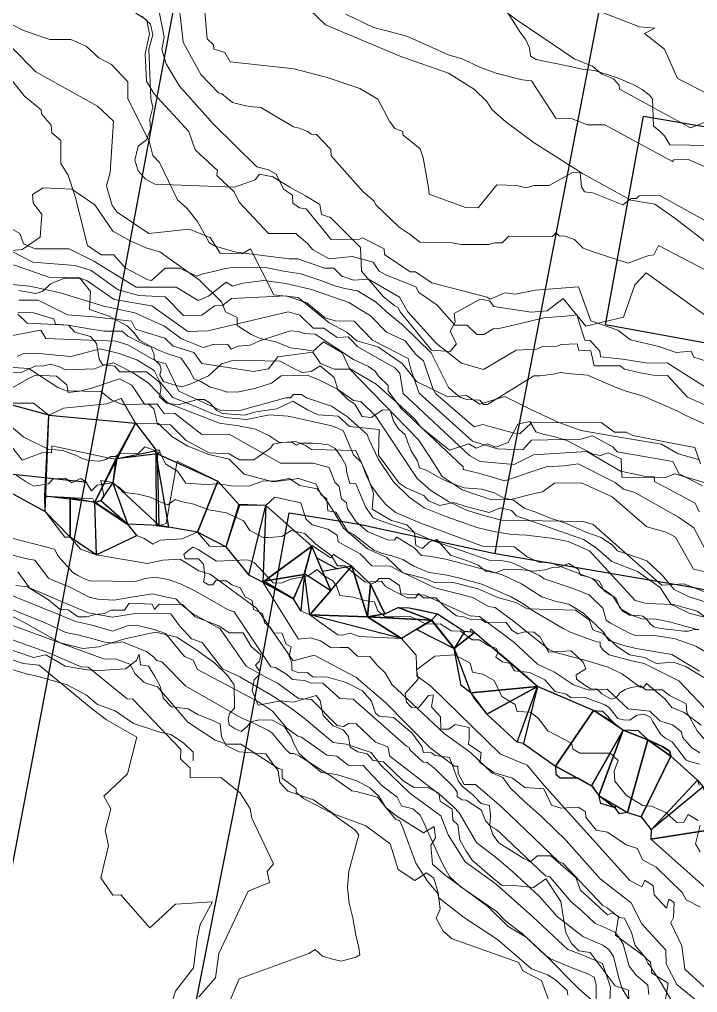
# Model space of a CAD drawing. Header units: metres. Extents: x 683 to 917, y -108 to 80.
# Drawn here: x 797.97 to 830.56, y -69.9 to -23.13 of the extents above; entities that cross this region are included whole.
import ezdxf

# ---------------------------------------------------------------- set-up
doc = ezdxf.new("R2010")
doc.units = ezdxf.units.M
for name, color, linetype in [('Cadastre with houses', 6, 'Continuous'), ('Landslide2025', 21, 'Continuous'), ('The Creek', 140, 'Continuous')]:
    doc.layers.add(name, color=color, linetype=linetype)

msp = doc.modelspace()

# ---------------------------------------------------------------- linework, layer by layer
at = {"lineweight": 0}
for points, elevation in [([(806.646, -20.147), (806.996, -24.056), (807.286, -24.354), (807.303, -24.556), (807.838, -24.722), (808.092, -25.16), (811.177, -25.502), (812.755, -25.923), (814.332, -26.449), (815.191, -26.957), (815.752, -28.026), (816.015, -28.377), (816.4, -28.517), (816.4, -28.675), (817.224, -29.341), (817.365, -29.779), (817.627, -31.199), (817.658, -31.532), (819.407, -32.176), (820.011, -32.185), (820.914, -31.081), (821.861, -31.116), (822.299, -31.221), (822.711, -31.116), (823.429, -31.116), (824.586, -30.467), (824.911, -30.493), (824.981, -31.177), (825.13, -31.414), (825.524, -31.466), (826.97, -32.036), (827.362, -31.729), (827.623, -31.729), (827.755, -31.611), (828.71, -31.576), (831.444, -33.083)], 37.5), ([(804.506, -21.829), (804.925, -23.983), (804.809, -24.576), (805.012, -25.27), (805.662, -26.34), (807.296, -28.162), (809.379, -30.215), (809.943, -30.36), (810.304, -30.562), (810.651, -31.285), (811.085, -31.574), (811.099, -31.965), (811.432, -32.182), (811.75, -32.24), (812.95, -33.714), (814.309, -33.685), (814.454, -33.628), (815.495, -34.148), (815.509, -34.423), (816.739, -35.262), (816.999, -35.262), (817.794, -35.782), (820.455, -36.476), (820.599, -36.577), (821.293, -36.274), (821.799, -36.332), (822.768, -36.144), (824.836, -35.985), (825.429, -37.618), (826.73, -38.067), (827.337, -38.529), (828.697, -38.848), (829.535, -39.137), (830.258, -39.079), (830.374, -39.368), (831.299, -39.657)], 36.5), ([(805.579, -21.921), (805.828, -24.228), (806.679, -25.771), (807.531, -26.658), (807.691, -26.712), (808.205, -27.12), (808.844, -27.279), (809.199, -27.333), (809.562, -27.359), (811.141, -28.291), (811.408, -28.353), (811.816, -28.521), (811.993, -28.645), (812.241, -28.654), (812.933, -29.373), (812.951, -29.683), (814.495, -31.413), (815.009, -31.857), (815.089, -32.034), (816.215, -33.107), (816.748, -33.471), (817.209, -33.835), (818.761, -33.87), (819.205, -33.941), (820.527, -33.941), (820.819, -33.87), (821.174, -33.87), (821.485, -33.542), (823.587, -33.56), (823.747, -33.382), (823.915, -33.533), (824.19, -33.542), (824.643, -33.711), (825.068, -34.119), (825.539, -34.305), (827.233, -34.846), (827.774, -34.633), (828.218, -34.474), (828.466, -34.438), (828.679, -33.995), (836.325, -37.977)], 37), ([(802.502, -22.127), (804.087, -23.169), (804.215, -23.84), (804.002, -24.776), (804.066, -26.096), (804.428, -26.692), (806.109, -28.522), (806.407, -29.395), (807.492, -30.395), (807.45, -30.629), (808.28, -31.416), (808.535, -31.906), (809.94, -33.417), (811.259, -33.417), (811.834, -33.907), (812.047, -34.183), (812.856, -34.63), (813.962, -34.524), (814.963, -34.8), (815.26, -35.226), (815.612, -35.418), (817.016, -35.982), (817.165, -36.248), (818.027, -36.844), (818.9, -37.823), (819.485, -37.823), (819.953, -38.28), (820.294, -38.269), (820.73, -38.003), (821.081, -37.961), (822.326, -37.684), (823.167, -37.471), (824.21, -37.397), (824.753, -37.333), (825.146, -38.546), (825.402, -38.557), (825.87, -39.068), (825.902, -39.344), (826.977, -39.451), (828.168, -39.653), (829.105, -39.642), (831.478, -41.143)], 36), ([(831.091, -41.741), (830.085, -41.281), (829.113, -40.251), (828.421, -40.228), (827.74, -40.1), (827.054, -39.937), (826.844, -39.774), (825.599, -39.774), (825.425, -39.064), (824.855, -39.018), (824.773, -38.715), (823.982, -38.75), (823.808, -38.832), (823.109, -38.843), (822.842, -38.983), (821.841, -39.018), (820.27, -39.96), (819.212, -39.658), (818.013, -38.704), (816.629, -37.191), (816.233, -36.481), (814.744, -35.62), (814.022, -35.655), (813.464, -35.469), (813.08, -35.085), (812.626, -35.085), (811.346, -34.643), (810.927, -34.631), (808.391, -34.317), (807.762, -34.143), (807.332, -34.003), (807.088, -33.852), (806.518, -32.84), (806.029, -32.211), (805.563, -31.792), (804.697, -30.012), (804.38, -29.663), (804.222, -29.02), (803.175, -26.926), (803.175, -26.135), (802.384, -25.297), (801.779, -24.971), (801.174, -24.413), (800.429, -24.087), (799.429, -24.087), (798.893, -23.924), (798.126, -23.645), (796.287, -22.691)], 35.5), ([(837.334, -33.096), (830.13, -29.862), (829.42, -29.88), (829.35, -29.95), (826.098, -28.188), (825.257, -28.197), (824.494, -27.882), (823.741, -27.873), (822.584, -26.085), (822.137, -26.032), (820.927, -25.726), (820.13, -25.437), (819.244, -25.016), (818.622, -24.849), (816.58, -23.929), (815.493, -23.649), (814.985, -23.508), (813.653, -22.877)], 38), ([(821.104, -22.583), (821.893, -23.161), (824.663, -25.037), (825.504, -25.37), (825.96, -25.755), (826.521, -25.983), (826.792, -26.29), (826.801, -26.483), (830.219, -28.332), (830.885, -28.087)], 38.5), ([(831.117, -26.73), (829.602, -25.963), (828.972, -24.565), (828.008, -23.798), (828.5, -23.542), (827.772, -23.483), (825.41, -22.578)], 39), ([(831.134, -42.685), (829.965, -42.152), (829.573, -41.937), (827.954, -41.231), (827.137, -41.001), (826.652, -40.822), (825.273, -40.235), (824.507, -40.158), (823.97, -40.107), (823.97, -40.107), (823.613, -40.184), (822.974, -40.26), (822.694, -40.26), (820.472, -41.639), (820.268, -41.632), (820.102, -41.437), (819.478, -41.398), (819.137, -41.281), (818.592, -40.823), (817.762, -39.153), (816.434, -37.852), (815.593, -37.174), (815.105, -36.713), (814.21, -36.171), (814.21, -36.171), (813.613, -36.062), (813.18, -35.954), (812.447, -35.682), (811.498, -35.357), (810.658, -35.221), (809.79, -35.055), (808.301, -35.03), (807.864, -35.107), (807.415, -35.209), (806.799, -35.363), (806.49, -35.466), (805.656, -35.081), (804.975, -35.081), (804.308, -35.672), (804.141, -35.646), (803.357, -35.222), (803.049, -35.068), (802.51, -34.439), (801.893, -34.439), (801.893, -34.439), (801.239, -33.99), (800.644, -31.636), (800.302, -30.608), (799.959, -30.046), (799.959, -30.046), (799.959, -28.945), (799.519, -28.578), (799.495, -28.211), (799.03, -27.673), (799.005, -27.478), (798.198, -26.793), (797.562, -26.01)], 35), ([(830.71, -44.485), (830.438, -43.709), (829.996, -43.618), (827.451, -43.125), (827.123, -42.961), (826.562, -42.961), (825.932, -42.51), (822.58, -42.523), (822.011, -43.043), (821.695, -42.997), (820.684, -42.726), (820.239, -42.6), (819.825, -42.711), (817.986, -41.128), (817.835, -40.872), (817.383, -39.545), (817.021, -39.229), (816.509, -38.58), (815.604, -38.158), (814.84, -37.378), (813.795, -36.736), (812.01, -36.111), (810.778, -35.825), (809.716, -35.682), (808.701, -35.801), (808.209, -35.943), (807.897, -35.754), (807.055, -36.426), (806.563, -36.634), (805.494, -35.991), (803.583, -35.991), (801.549, -34.742), (800.352, -34.159), (798.719, -34.159), (798.719, -34.159), (798.157, -33.912), (797.992, -33.418), (797.224, -32.979)], 34.5), ([(797.58, -34.275), (798.607, -34.789), (800.645, -34.96), (801.416, -35.2), (802.717, -36.124), (803.711, -36.398), (804.978, -36.467), (805.851, -37.357), (806.726, -37.342), (807.336, -36.895), (807.726, -36.879), (808.164, -36.546), (810.78, -36.416), (811.78, -36.749), (812.665, -37.472), (813.137, -37.618), (814.055, -37.635), (814.938, -38.538), (816.65, -39.425), (816.79, -40.001), (817.179, -41.09), (819.746, -43.393), (820.945, -43.767), (822.158, -43.813), (822.578, -43.347), (824.928, -43.3), (825.519, -43.144), (826.485, -43.671), (826.689, -43.914), (829.38, -44.38), (829.672, -44.963), (830.799, -45.546)], 34), ([(797.674, -34.92), (799.471, -35.545), (800.762, -35.519), (801.228, -35.692), (802.519, -36.597), (804.322, -36.894), (806.063, -38.13), (807.017, -38.098), (810.884, -37.183), (811.437, -37.336), (812.087, -37.969), (812.601, -37.962), (813.232, -38.412), (813.768, -38.393), (814.237, -38.871), (816.007, -39.876), (816.246, -40.134), (816.409, -41.11), (819.6, -44.089), (820.104, -44.37), (821.74, -44.527), (822.682, -44.064), (825.244, -43.899), (826.85, -44.845), (828.072, -45.1), (828.476, -45.111), (828.486, -45.344), (830.442, -46.386), (830.633, -46.79)], 33.5), ([(797.231, -35.832), (798.467, -35.954), (799.929, -36.267), (802.021, -36.905), (803.519, -37.238), (804.944, -37.867), (805.758, -38.478), (806.794, -38.903), (807.33, -38.737), (807.977, -38.755), (808.144, -38.977), (808.477, -38.829), (809.05, -38.792), (809.476, -38.589), (810.974, -38.089), (811.381, -38.126), (811.667, -38.224), (812.188, -38.263), (814.016, -39.472), (814.743, -39.806), (815.068, -40.032), (815.225, -40.268), (815.687, -40.73), (815.687, -40.986), (816.299, -41.811), (819.299, -44.641), (819.299, -44.769), (820.091, -44.953), (821.28, -45.306), (823.289, -44.641), (824.152, -44.585), (824.817, -44.486), (826.599, -45.389), (826.996, -45.706), (827.552, -45.865), (829.638, -47.049), (830.382, -47.56), (830.955, -48.66)], 33), ([(831.953, -49.905), (830.359, -49.546), (829.503, -48.013), (829.045, -47.774), (828.129, -47.515), (826.449, -46.071), (824.989, -45.409), (823.68, -45.424), (823.108, -45.83), (822.717, -45.92), (821.588, -46.206), (820.655, -46.221), (819.24, -45.74), (818.292, -45.093), (817.735, -44.235), (817.145, -43.34), (813.853, -39.936), (813.089, -39.936), (812.437, -39.666), (812.072, -39.125), (810.386, -39.348), (809.94, -39.921), (809.209, -40.048), (806.728, -39.666), (806.346, -39.141), (805.36, -38.839), (804.947, -38.457), (803.551, -38.02), (803.359, -37.636), (801.552, -37.424), (800.283, -37.328), (798.861, -36.617), (797.938, -36.617)], 32.5), ([(797.889, -37.197), (798.657, -37.236), (799.099, -37.37), (799.618, -37.524), (799.695, -37.783), (800.29, -37.831), (801.232, -37.985), (802.029, -38.119), (802.903, -38.11), (803.171, -38.35), (803.74, -38.638), (804.088, -38.805), (804.407, -38.896), (804.657, -39.032), (805.043, -39.192), (805.498, -39.335), (805.733, -39.404), (806.172, -40.033), (806.354, -40.396), (806.718, -40.548), (807.127, -40.806), (807.513, -40.897), (807.953, -41.048), (808.506, -41.033), (809.273, -40.873), (810.086, -40.612), (810.55, -40.264), (811.797, -40.235), (812.319, -40.438), (813.248, -40.902), (814.017, -41.453), (814.379, -41.497), (815.075, -42.179), (817.089, -45.199), (817.736, -45.768), (818.586, -46.305), (819.461, -46.718), (820.336, -46.993), (821.135, -47.193), (825.072, -47.255), (825.547, -47.405), (828.846, -50.322), (829.894, -50.262), (831.234, -50.763)], 32), ([(797.022, -38.432), (798.993, -38.061), (799.234, -38.47), (802.599, -38.6), (803.175, -38.767), (804.532, -39.548), (804.997, -39.678), (805.629, -40.998), (807.654, -41.922), (807.966, -41.948), (808.562, -41.928), (810.77, -41.322), (810.995, -41.31), (811.138, -41.15), (811.522, -41.162), (811.771, -41.31), (812.964, -41.719), (813.727, -42.235), (814.68, -43.077), (814.781, -43.335), (815.219, -44.277), (815.948, -45.354), (816.691, -46.086), (817.423, -46.601), (818.463, -47.026), (819.951, -47.55), (820.758, -47.741), (821.633, -47.88), (822.346, -47.916), (823.528, -48.06), (824.34, -48.225), (825.369, -48.677), (827.569, -51.053), (828.104, -51.197), (829.4, -51.248), (830.536, -51.568), (831.72, -52.433)], 31.5), ([(797.852, -39.331), (798.212, -39.169), (798.898, -39.189), (800.43, -39.335), (801.846, -38.955), (802.765, -39.189), (803.611, -39.495), (804.443, -40.006), (804.72, -40.546), (805.341, -41.297), (806.239, -41.65), (807.297, -42.106), (807.85, -42.267), (808.884, -42.36), (809.982, -42.127), (810.881, -42.194), (812.978, -42.66), (813.527, -42.893), (814.026, -44.058), (814.409, -44.424), (814.642, -45.09), (814.898, -45.573), (815.261, -46.062), (815.574, -46.45), (816.038, -46.826), (817.288, -47.36), (820.268, -48.459), (821.753, -48.479), (822.363, -48.957), (822.933, -49.221), (823.513, -49.252), (825.827, -50.129), (826.079, -50.591), (826.63, -50.951), (826.841, -51.442), (827.361, -51.743), (827.886, -51.937), (828.583, -51.963), (829.264, -52.093), (830.611, -52.475)], 31), ([(796.191, -40.091), (798.044, -40.102), (798.748, -39.786), (799.076, -39.797), (799.451, -39.692), (799.885, -39.833), (800.157, -39.973), (801.576, -39.93), (801.976, -39.761), (802.485, -39.627), (802.845, -39.813), (803.451, -40.135), (804.158, -40.602), (805.024, -41.499), (805.175, -41.613), (807.576, -42.533), (808.493, -42.669), (809.32, -42.828), (809.954, -43.122), (810.43, -43.451), (811.087, -43.462), (811.279, -43.586), (811.472, -43.496), (812.049, -43.496), (812.473, -43.536), (812.827, -43.575), (813.136, -43.755), (813.428, -44.158), (813.651, -44.553), (813.709, -44.929), (813.852, -45.428), (814.142, -45.458), (814.487, -46.278), (814.615, -46.591), (814.972, -47.091), (815.383, -47.247), (815.973, -47.459), (816.819, -47.737), (817.854, -48.193), (820.546, -49.117), (821.203, -49.15), (821.62, -49.236), (822.969, -49.865), (823.188, -50.011), (824.586, -50.489), (825.355, -50.78), (826.008, -51.421), (826.171, -52.004), (826.369, -52.155), (827.29, -52.633), (827.558, -52.738), (828.417, -52.73), (829.482, -52.903), (830.476, -53.258), (831.267, -53.714)], 30.5), ([(797.431, -40.95), (798.395, -40.387), (798.743, -40.233), (799.748, -40.274), (800.24, -40.694), (800.301, -41.063), (800.875, -41.002), (801.439, -40.858), (802.433, -40.52), (802.781, -40.397), (803.376, -40.715), (803.97, -41.617), (804.585, -41.617), (804.923, -42.078), (805.415, -42.057), (806.738, -43.072), (808.039, -43.062), (810.509, -44.456), (812.088, -44.456), (812.846, -44.671), (813.133, -45.378), (813.338, -45.583), (813.441, -46.167), (813.686, -46.362), (813.727, -46.649), (814.158, -47.274), (814.691, -47.746), (815.654, -48.145), (815.972, -48.166), (816.105, -48.022), (816.935, -48.525), (817.294, -48.904), (817.653, -48.935), (818.463, -49.078), (819.119, -49.252), (820.656, -49.662), (821.22, -49.836), (822.091, -50.257), (823.075, -50.882), (823.71, -51.087), (824.366, -51.23), (825.084, -51.661), (826.047, -52.583), (826.303, -52.983), (827.021, -53.219), (827.605, -53.362), (829.317, -53.649), (830.649, -54.459)], 30), ([(831.21, -56.555), (829.657, -54.92), (828.002, -54.085), (827.403, -53.962), (826.316, -53.675), (826.019, -53.449), (825.886, -53.244), (825.875, -53.06), (825.701, -53.039), (824.41, -52.568), (824.102, -52.404), (822.626, -51.543), (822.216, -51.235), (821.601, -50.887), (821.007, -50.621), (820.187, -50.272), (819.142, -49.985), (818.527, -49.842), (817.645, -49.719), (816.928, -49.411), (816.395, -49.083), (815.862, -48.919), (815.411, -48.796), (815.001, -48.632), (814.017, -47.894), (813.73, -47.73), (813.177, -46.808), (812.787, -46.746), (812.746, -46.172), (812.459, -45.967), (812.234, -45.475), (811.393, -45.188), (810.163, -45.352), (808.769, -44.983), (808.042, -44.266), (807.068, -44.041), (806.064, -43.641), (805.295, -43.169), (804.649, -42.554), (803.542, -42.534), (802.856, -41.345), (802.159, -41.611), (800.088, -41.816), (799.381, -42.144), (798.643, -41.581), (797.27, -41.57)], 29.5), ([(796.45, -42.196), (798.09, -44.317), (799.094, -43.948), (799.504, -43.969), (799.525, -43.62), (802.292, -44.215), (802.599, -44.266), (802.456, -45.393), (801.882, -45.291), (802.015, -46.008), (801.882, -46.254), (801.574, -46.336), (801.492, -46.172), (799.186, -46.049), (799.197, -46.787), (800.14, -48.017), (800.406, -48.017), (800.908, -48.591), (801.646, -48.858), (804.116, -49.278), (804.854, -49.124), (805.684, -49.073), (806.586, -49.626), (807.13, -49.79), (809.354, -51.43), (811.117, -53.962), (812.131, -53.695), (814.13, -54.741), (815.565, -55.96), (817.686, -58.133), (818.875, -59.025), (819.039, -59.015), (819.049, -59.373), (819.347, -59.896), (819.88, -59.906), (821.15, -60.993), (823.856, -63.596), (824.102, -63.709), (825.998, -65.697), (826.224, -65.83), (826.788, -66.302), (827.044, -66.322), (827.382, -67.019), (827.566, -67.644), (828.13, -68.3), (828.304, -68.444), (828.325, -68.71), (828.755, -69.336), (829.258, -70.207)], 29.5), ([(804.684, -43.84), (804.542, -43.829), (804.481, -43.885), (804.557, -43.972), (804.653, -43.972), (804.729, -43.916), (804.684, -43.84)], 29.1), ([(830.698, -70.448), (829.57, -69.525), (829.058, -68.521), (829.037, -67.865), (827.889, -66.594), (827.377, -65.59), (825.881, -64.442), (824.241, -62.597), (823.093, -61.469), (822.232, -60.711), (821.576, -60.075), (821.207, -59.563), (820.674, -59.337), (819.649, -58.364), (818.378, -57.452), (816.584, -55.771), (815.888, -55.115), (815.549, -54.541), (815.16, -54.162), (814.811, -53.752), (814.217, -53.731), (813.766, -53.321), (813.366, -53.311), (812.956, -53.331), (812.444, -53.003), (811.952, -52.86), (811.378, -52.911), (809.666, -50.175), (808.99, -49.847), (807.883, -48.473), (807.104, -48.453), (806.53, -47.776), (805.772, -48.094), (804.726, -48.166), (804.388, -48.35), (803.957, -48.074), (803.609, -47.93), (803.178, -47.397), (804.675, -47.459), (805.023, -47.356), (805.546, -44.363), (807.504, -45.317), (808.539, -46.475), (809.81, -46.495), (810.24, -46.085), (811.491, -46.372), (811.726, -47.131), (812.044, -47.418), (812.782, -47.623), (813.233, -47.92), (813.284, -48.238), (814.35, -48.822), (814.904, -49.386), (815.785, -49.406), (816.4, -49.713), (817.927, -50.451), (819.762, -50.923), (820.52, -51.343), (820.838, -51.394), (821.781, -52.102), (823.39, -53.393), (823.687, -53.547), (825.255, -53.957), (826.27, -54.264), (826.946, -54.607), (827.807, -55.222), (827.971, -55.228), (828.105, -55.043), (828.981, -55.791), (829.329, -56.206), (829.914, -56.442), (830.734, -57.052)], 29), ([(827.5, -70.635), (826.944, -69.704), (826.779, -69.209), (826.524, -68.173), (826.299, -67.828), (826.014, -67.633), (825.053, -67.213), (823.811, -66.242), (822.956, -65.283), (821.642, -64.074), (820.829, -63.386), (820.016, -62.76), (819.933, -62.698), (819.109, -61.269), (818.848, -60.988), (818.296, -60.498), (815.767, -58.545), (815.675, -58.092), (815.082, -57.87), (814.146, -56.987), (813.784, -56.965), (813.55, -57.114), (813.242, -57.072), (812.007, -55.816), (811.379, -55.774), (810.369, -55.029), (809.783, -54.731), (808.868, -54.21), (807.609, -52.415), (807.324, -52.265), (806.281, -51.68), (805.719, -51.23), (805.486, -50.975), (805.044, -50.9), (804.354, -50.735), (803.444, -50.887), (802.507, -51.045), (801.739, -50.989), (801.344, -50.909), (800.406, -50.413), (799.627, -50.119), (799.356, -49.983), (798.701, -49.125), (798.419, -49.08), (794.47, -48.137)], 30.5), ([(828.217, -69.997), (828.176, -69.546), (827.602, -69.054), (827.274, -68.644), (827.131, -68.111), (826.987, -67.578), (826.762, -67.209), (826.577, -67.004), (825.962, -66.717), (825.645, -66.584), (825.02, -65.989), (824.487, -65.538), (823.462, -64.349), (823.257, -64.288), (821.063, -62.218), (820.858, -62.054), (820.612, -61.91), (820.366, -61.644), (820.223, -61.285), (820.182, -61.141), (819.444, -60.66), (819.239, -60.639), (819.014, -60.485), (819.003, -60.27), (818.85, -60.034), (818.112, -59.317), (817.968, -59.163), (817.568, -58.846), (817.374, -58.825), (816.733, -58.231), (816.697, -58.118), (816.574, -58.067), (814.012, -55.796), (813.366, -55.771), (812.541, -55.028), (811.957, -55.023), (811.665, -54.905), (811.086, -54.864), (810.824, -54.613), (810.266, -54.285), (810.056, -54.244), (808.288, -51.61), (808.006, -51.512), (806.402, -50.6), (805.715, -50.262), (805.121, -50.047), (804.485, -49.934), (803.993, -49.995), (803.553, -50.139), (801.339, -50.118), (801.062, -49.995), (800.765, -49.852), (800.529, -49.708), (800.119, -49.247), (799.832, -48.924), (799.658, -48.586), (797.67, -48.074)], 30), ([(830.9, -69.648), (829.957, -68.777), (829.803, -67.66), (829.281, -66.553), (829.404, -66.297), (829.434, -65.579), (829.188, -65.415), (829.065, -65.846), (828.481, -65.2), (828.43, -64.78), (828.03, -64.503), (827.877, -64.831), (827.313, -64.524), (825.386, -62.392), (823.193, -59.952), (822.373, -58.969), (821.081, -58.446), (817.761, -55.187), (817.064, -54.674), (817.033, -53.69), (816.326, -52.891), (814.296, -52.788), (813.856, -52.624), (813.497, -52.727), (813.271, -52.716), (812.523, -52.184), (811.919, -51.753), (811.488, -51.558), (811.14, -50.984), (811.662, -49.754), (812.021, -48.453)], 28.5), ([(812.041, -48.422), (812.913, -49.006), (813.056, -48.847), (813.948, -49.416), (814.84, -50.282), (815.06, -50.2), (815.26, -49.995), (815.741, -50), (816.239, -50.334), (816.295, -50.738), (817.438, -50.805), (819.626, -51.794), (820.087, -51.83), (821.732, -53.07), (822.87, -54.126), (823.69, -54.505), (824.602, -55.11), (825.35, -55.366), (826.211, -55.325), (827.226, -56.268), (828.261, -56.375), (828.753, -56.837), (829.358, -57.031), (829.788, -57.37), (829.839, -57.626), (830.28, -58.149), (830.669, -58.374)], 28.5), ([(826.34, -70.344), (826.375, -69.639), (825.987, -68.51), (825.017, -68.087), (824.329, -67.84), (822.636, -66.271), (820.873, -64.701), (819.383, -63.616), (818.57, -62.327), (818.213, -61.413), (816.733, -60.325), (815.332, -58.975), (814.877, -58.372), (813.668, -57.973), (813.04, -57.882), (811.647, -56.718), (811.049, -56.258), (810.054, -55.6), (808.553, -54.727), (807.726, -54.344), (806.754, -53.078), (806.232, -52.895), (805.66, -52.274), (805.235, -51.702), (803.551, -51.686), (802.439, -51.865), (801.262, -51.653), (798.45, -50.451), (797.891, -49.687)], 31), ([(825.69, -70.729), (825.69, -69.528), (825.584, -69.17), (825.289, -69.001), (824.573, -68.727), (823.499, -68.285), (823.225, -68.095), (822.15, -67.084), (821.35, -66.473), (820.886, -65.988), (819.138, -64.788), (818.632, -64.324), (818.274, -63.65), (817.335, -61.608), (817.214, -61.367), (816.868, -61.066), (816.325, -60.931), (816.13, -60.509), (815.407, -59.967), (814.487, -58.987), (813.76, -58.977), (813.223, -58.536), (812.735, -58.493), (811.525, -57.636), (811.345, -57.576), (810.804, -57.178), (810.135, -56.374), (809.451, -55.923), (806.524, -54.381), (806.32, -53.933), (805.902, -53.75), (804.992, -52.638), (804.438, -52.46), (803.587, -52.242), (803.211, -52.262), (802.439, -52.539), (801.529, -52.262), (800.679, -52.064), (797.355, -50.719)], 31.5), ([(795.311, -51.406), (802.061, -53.876), (802.591, -53.862), (803.269, -54.116), (803.523, -54.582), (803.968, -55.005), (804.603, -55.217), (806.064, -56.911), (807.376, -57.779), (807.927, -57.969), (808.604, -57.969), (809.112, -58.287), (810.425, -59.133), (810.591, -59.182), (810.598, -59.598), (811.26, -60.09), (811.273, -60.268), (811.627, -60.571), (812.981, -61.28), (813.259, -61.495), (814.082, -62.09), (814.272, -62.318), (813.791, -64.064), (813.728, -64.849), (813.814, -65.615), (813.985, -66.318), (814.136, -67.146), (814.274, -67.737), (814.32, -68.092), (814.142, -68.203), (813.426, -68.394), (813.013, -68.308), (812.527, -68.157), (812.179, -67.842), (811.87, -68.026), (808.53, -69.241), (807.939, -70.657)], 32.5), ([(824.319, -70.03), (824.3, -69.806), (823.722, -69.283), (823.348, -69.059), (822.583, -68.76), (820.938, -67.353), (819.308, -66.287), (818.124, -65.349), (818.06, -65.121), (817.578, -64.557), (817.013, -63.682), (816.392, -61.994), (816.256, -61.655), (816.043, -61.567), (815.178, -60.508), (814.159, -60.237), (813.945, -60.207), (812.954, -59.508), (811.42, -58.547), (811.157, -58.411), (810.983, -58.411), (810.774, -58.216), (810.112, -57.442), (809.938, -57.312), (809.33, -57.007), (808.625, -56.703), (805.963, -55.172), (804.806, -54.015), (804.566, -53.946), (804.424, -53.78), (804.066, -53.514), (803.3, -53.205), (802.925, -53.047), (802.542, -53.114), (802.076, -53.064), (801.493, -52.897), (800.844, -52.731), (800.202, -52.598), (799.195, -52.131), (796.472, -51.04)], 32), ([(814.688, -51.84), (815.536, -51.695), (816.165, -51.392), (816.698, -51.404), (817.279, -51.525), (818.066, -51.695), (819.361, -52.554), (819.628, -52.566), (819.664, -52.421), (819.834, -52.591), (821.226, -53.753), (822.388, -54.746), (822.872, -55.187), (823.55, -55.472), (825.56, -56.344), (825.996, -56.38), (826.565, -56.967), (826.988, -57.294), (827.727, -57.318), (828.163, -57.754), (828.877, -58.081), (829.228, -58.323), (829.277, -58.541), (830.56, -59.691), (830.633, -59.933)], 28), ([(806.59, -70.114), (807.388, -69.204), (807.548, -68.023), (808.953, -65.037), (809.99, -64.622), (809.879, -64.079), (810.182, -63.712), (809.134, -61.518), (809.059, -61.068), (808.572, -60.3), (807.654, -59.57), (807.654, -59.57), (806.175, -59.589), (806.175, -59.12), (805.706, -58.671), (805.725, -58.221), (803.421, -55.805), (803.14, -55.786), (801.267, -54.269), (800.93, -54.251), (799.413, -53.595), (794.712, -51.909)], 33), ([(831.202, -65.103), (828.32, -62.536), (828.332, -62.088), (827.848, -61.459), (827.194, -61.253), (826.807, -61.313), (826.601, -61.023), (825.911, -60.817), (825.814, -60.43), (825.524, -60.006), (824.809, -59.582), (823.95, -59.582), (823.756, -59.413), (823.732, -59.025), (823.078, -58.553), (822.194, -57.936), (821.892, -57.863), (820.427, -56.531), (819.834, -55.793), (819.664, -55.502), (819.204, -55.151), (818.865, -53.359), (817.775, -52.003), (814.797, -51.834)], 28), ([(804.997, -71.276), (805.465, -69.842), (806.337, -68.72), (806.514, -67.323), (806.655, -66.634), (807.239, -65.537), (805.471, -65.661), (804.233, -66.793), (802.836, -65.201), (802.447, -65.219), (801.881, -64.388), (802.252, -62.832), (802.089, -62.116), (802.364, -61.081), (802.026, -60.468), (803.167, -59.39), (803.611, -57.636), (802.153, -56.79), (801.413, -56.241), (798.919, -54.17), (798.137, -54.085), (795.58, -53.198)], 33.5)]:
    msp.add_lwpolyline(points, dxfattribs=dict(at, elevation=elevation))
at = {"layer": 'Cadastre with houses'}
msp.add_line((806.495, -16.598, 40.4), (801.112, -45.373, 32), dxfattribs=at)
for points in [[(820.831, -48.802, 32.85), (821.098, -47.189, 34.1), (822.424, -40.421, 37.1), (826.342, -20.056, 41.6), (826.54, -18.849, 41.7), (830.323, 0.966, 44.5), (830.578, 1.867, 46), (831.569, 7.254, 46), (835.933, 30.622, 50.3), (838.236, 42.3, 56), (839.866, 50.762, 56), (840.772, 56.152, 56.9)], [(827.957, -27.772, 40.5), (833.504, -28.716, 40.5), (833.381, -29.416, 40.5), (839.722, -30.558, 40.5), (839.35, -32.374, 40.5), (842.508, -32.973, 40.5), (841.249, -39.371, 40.5), (837.843, -38.793, 40.5), (837.637, -39.908, 40.5), (826.135, -37.806, 40.5), (827.957, -27.772, 40.5)], [(801.112, -45.373, 32), (797.352, -44.978, 32.1), (793.196, -43.691, 31.6), (789.891, -42.741, 31.6), (786.012, -41.752, 32.1), (782.291, -40.703, 32.15), (774.612, -35.636, 32.1), (767.25, -30.491, 32.1)], [(801.112, -45.373, 32), (791.862, -94.053, 38.5)], [(801.822, -95.369, 37.8), (802.633, -90.797, 36.6), (805.691, -74.213, 35.1), (808.462, -60.231, 35.1), (810.935, -46.853, 31.2)], [(810.935, -46.853, 31.2), (814.29, -47.397, 32.1), (820.831, -48.802, 32.85), (830.3, -50.415, 34.1), (836.96, -51.711, 35.1), (839.552, -52.206, 36.1), (840.562, -52.354, 36.25), (855.573, -55.303, 37), (856.691, -55.452, 37.1), (860.263, -56.085, 37.35), (862.628, -56.411, 37.6), (870.757, -58.104, 37.6), (880.266, -59.924, 38.55), (880.662, -59.994, 38.6), (885.729, -60.983, 38.7), (886.213, -61.112, 38.6)]]:
    msp.add_polyline3d(points, dxfattribs=at)
at = {"layer": 'Landslide2025', "lineweight": 0}
for points, elevation in [([(811.56, -22.322), (812.671, -23.395), (816.297, -24.915), (818.597, -25.714), (819.845, -26.494), (820.429, -27.079), (820.683, -27.469), (821.346, -28.053), (822.652, -29.028), (825.03, -30.529), (827.35, -31.816), (828.5, -32.011), (829.474, -32.673), (831.697, -34.389)], 38), ([(821.053, -22.23), (821.726, -23.263), (822.018, -23.721), (822.291, -24.072), (822.476, -24.501), (822.525, -24.9), (822.808, -25.056), (824.377, -25.378), (825.01, -25.514), (825.615, -25.583), (826.667, -25.914), (827.467, -26.255), (827.905, -26.499), (828.237, -26.752), (828.392, -26.937), (828.451, -28.263), (828.743, -28.497), (828.977, -28.721), (829.236, -29.15), (831.146, -29.189)], 39), ([(796.418, -23.285), (798.758, -25.644), (801.721, -27.301), (802.481, -28.012), (802.325, -30.478), (802.15, -31.121), (802.422, -32.076), (802.666, -32.398), (804.187, -33.421), (806.116, -33.217), (807.13, -33.616), (807.617, -34.367), (808.67, -34.396), (809.079, -34.152), (810.2, -36.365), (811.36, -36.492), (812.861, -37.72), (813.699, -38.168), (814.187, -38.577), (815.2, -38.87), (816.37, -39.669), (817.052, -40.527), (818.553, -41.268), (819.45, -41.209), (820.093, -41.618), (821.302, -41.248), (822.549, -41.872), (823.894, -42.496), (824.967, -42.885), (826.429, -43.139), (828.826, -43.548), (829.635, -44.006), (830.6, -44.279)], 36), ([(803.855, -22.978), (804.265, -23.348), (804.382, -23.875), (804.187, -24.557), (804.284, -26.935), (804.382, -27.344), (804.226, -27.929), (804.265, -28.397), (804.07, -28.923), (803.68, -29.216), (803.514, -29.888), (803.68, -30.405), (804.011, -30.795), (804.479, -31.048), (808.3, -31.185), (809.294, -30.834), (809.499, -30.571), (810.152, -30.697), (810.961, -31.194), (811.721, -31.613), (812.403, -32.023), (812.491, -32.5), (812.92, -32.656), (814.362, -34.089), (814.411, -35.229), (815.463, -36.467), (816, -36.886), (816.175, -36.974), (816.272, -37.179), (817.773, -39.031), (818.67, -39.089), (818.972, -38.719), (818.67, -38.124), (818.914, -37.676), (818.865, -37.267), (820.113, -36.575), (820.561, -36.652), (820.775, -36.925), (822.569, -37.198), (823.339, -37.13), (824.109, -36.545), (825.191, -37.871), (826.994, -37.432), (827.549, -35.892), (828.095, -35.307), (833.115, -38.923)], 37), ([(797.612, -34.23), (798.091, -34.193), (798.961, -33.6), (799.036, -32.503), (798.633, -31.949), (798.595, -31.545), (799.099, -31.23), (800.486, -31.293), (801.596, -32.037), (802.453, -33.298), (803.285, -33.777), (804.092, -34.13), (804.722, -34.306), (806.613, -35.668), (807.672, -36.701), (807.874, -37.18), (808.428, -37.458), (808.428, -37.836), (809.109, -38.265), (809.538, -38.466), (810.294, -38.618), (811, -38.92), (811.656, -38.996), (812.084, -39.071), (812.589, -38.618), (813.471, -39.147), (813.824, -39.903), (815.11, -40.66), (816.144, -41.568), (816.951, -42.324), (817.253, -42.727), (818.64, -43.837), (819.573, -43.534), (819.926, -43.736), (820.455, -43.534), (820.859, -43.685), (821.464, -43.459), (821.918, -42.576), (822.497, -42.45), (822.787, -42.948), (823.14, -43.061), (823.708, -43.187), (824.275, -43.364), (825.548, -44.02), (825.901, -44.095), (826.267, -43.969), (826.897, -44.246), (826.922, -45.129), (829.015, -45.154), (829.469, -44.978), (831.108, -45.457)], 35), ([(831.114, -51.183), (830.156, -50.881), (829.437, -50.528), (828.845, -49.822), (828.126, -49.154), (827.244, -48.851), (826.714, -48.675), (826.475, -48.397), (825.933, -48.032), (825.189, -47.767), (824.269, -47.363), (823.437, -47.086), (822.781, -46.821), (822.226, -46.62), (821.71, -46.241), (821.243, -46.141), (820.802, -45.888), (820.172, -45.712), (819.339, -45.636), (818.76, -45.435), (818.217, -45.195), (817.549, -44.804), (817.196, -44.678), (817.095, -44.338), (816.818, -43.897), (816.629, -43.468), (816.503, -43.09), (816.188, -42.8), (815.948, -42.434), (815.784, -41.917), (815.431, -41.892), (814.877, -42.264), (814.435, -42.214), (814.082, -41.621), (813.729, -41.382), (813.276, -40.915), (813.099, -40.335), (812.418, -39.781), (811.99, -40.058), (811.549, -40.096), (811.095, -39.869), (810.502, -39.554), (808.271, -39.503), (807.678, -39.68), (807.061, -40.26), (806.254, -40.625), (805.775, -40.789), (805.333, -40.676), (804.892, -40.537), (804.716, -40.234), (804.779, -39.957), (804.716, -39.73), (804.438, -39.453), (804.438, -39.238), (804.274, -38.848), (803.732, -38.545), (803.48, -38.192), (803.14, -37.864), (802.283, -37.385), (801.337, -37.07), (801.375, -36.2), (800.908, -35.595), (800.127, -35.57), (799.459, -35.835), (799.068, -36.2), (798.753, -36.301), (797.933, -36.15)], 34), ([(797.893, -37.301), (798.34, -37.729), (800.325, -37.826), (800.636, -38.157), (801.375, -38.371), (801.667, -38.701), (801.804, -39.46), (801.959, -39.713), (802.543, -39.791), (802.776, -40.063), (804.08, -40.063), (804.703, -40.569), (804.78, -40.842), (804.703, -41.27), (805.033, -41.581), (805.598, -41.659), (806.532, -41.396), (806.853, -41.396), (807.125, -41.552), (807.446, -41.922), (807.719, -42.068), (808.779, -42.145), (809.333, -41.99), (810.345, -41.844), (811.104, -41.474), (811.805, -41.892), (812.32, -42.136), (813.283, -42.204), (813.828, -42.69), (815.249, -42.846), (815.229, -44.072), (816.221, -45.414), (816.553, -45.649), (817.398, -46.015), (817.625, -46.267), (818.18, -46.494), (818.823, -46.342), (819.415, -46.544), (820.537, -46.834), (821.092, -46.607), (821.621, -46.733), (821.861, -46.985), (825.076, -48.12), (825.681, -48.523), (826.437, -49.179), (827.673, -49.658), (828.757, -50.44), (829.286, -51.246), (829.589, -51.398), (830.156, -51.675), (831.064, -51.914)], 33), ([(797.187, -39.83), (798.423, -39.908), (799.804, -40.813), (800.232, -40.978), (801.876, -41.007), (802.412, -41.435), (802.956, -41.649), (804.153, -41.61), (804.425, -41.844), (804.601, -42.603), (805.233, -42.622), (805.972, -43.371), (807.091, -43.965), (808.044, -44.013), (808.541, -44.295), (809.231, -44.305), (810.029, -43.741), (810.165, -43.546), (810.584, -43.469), (811.245, -43.41), (811.712, -43.614), (812.004, -43.799), (814.135, -43.848), (814.718, -45.113), (814.991, -45.91), (814.913, -46.669), (815.847, -47.214), (816.586, -47.428), (816.956, -47.798), (817.014, -48.42), (817.345, -48.557), (817.676, -48.245), (818.026, -48.129), (818.688, -48.887), (819.505, -49.16), (820.011, -49.354), (820.38, -49.646), (820.847, -49.724), (821.295, -49.549), (821.995, -49.568), (822.715, -49.646), (823.221, -49.588), (823.591, -49.471), (823.902, -49.452), (824.369, -49.277), (824.836, -49.568), (824.914, -49.841), (825.303, -49.919), (825.498, -49.996), (825.673, -50.152), (825.828, -50.347), (825.965, -50.483), (826.198, -50.619), (826.509, -50.872), (826.665, -51.125), (826.84, -51.397), (826.937, -51.553), (827.288, -51.767), (827.716, -51.787), (827.93, -51.806), (828.105, -51.962), (828.28, -52.176), (828.455, -52.331), (828.63, -52.37), (829.136, -52.448), (829.389, -52.468), (829.895, -52.526), (830.109, -52.526), (830.42, -52.448), (830.537, -52.448), (830.615, -52.448)], 32), ([(797.581, -42.711), (798.174, -43.202), (799.344, -43.779), (800.057, -43.847), (800.735, -44.101), (800.922, -44.203), (801.278, -44.33), (801.812, -44.356), (802.126, -44.288), (802.363, -44.144), (802.584, -44.144), (802.804, -43.974), (803.669, -43.991), (803.991, -43.677), (804.449, -43.838), (804.754, -43.999), (804.882, -44.271), (805.009, -44.5), (805.568, -44.839), (805.959, -45.416), (806.942, -45.483), (807.553, -45.449), (808.146, -45.551), (808.994, -45.568), (809.69, -45.314), (810.249, -45.331), (810.928, -45.195), (811.436, -45.534), (812.284, -45.687), (812.725, -46.247), (813.031, -46.721), (813.539, -47.586), (814.693, -48.57), (815.625, -48.994), (816.388, -49.723), (817.474, -49.995), (817.949, -50.215), (818.814, -50.198), (820.018, -50.503), (820.968, -50.91), (821.832, -51.148), (822.375, -51.453), (824.699, -51.521), (825.343, -51.996), (825.53, -52.471), (826.021, -52.64), (826.7, -53.268), (827.293, -53.675), (828.006, -53.793), (828.582, -54.082), (829.396, -54.031), (829.99, -54.234), (830.855, -54.76)], 31), ([(830.966, -57.813), (830.542, -57.332), (830.05, -56.427), (830.021, -56.02), (829.205, -55.622), (828.872, -55.347), (828.07, -55.347), (827.818, -55.164), (827.314, -55.255), (827.085, -55.335), (826.822, -55.496), (826.65, -55.736), (826.409, -55.805), (825.962, -55.553), (825.733, -55.324), (825.435, -55.312), (825.183, -55.164), (824.748, -54.843), (824.725, -54.636), (825.195, -54.35), (825.057, -54.029), (824.484, -53.479), (823.407, -53.537), (823.178, -53.136), (822.995, -52.815), (822.697, -52.586), (822.238, -52.563), (821.918, -52.654), (821.643, -52.494), (821.345, -52.104), (820.371, -52.116), (820.153, -51.978), (819.718, -51.99), (819.305, -51.841), (818.973, -51.795), (818.412, -51.36), (817.976, -50.924), (817.38, -50.936), (817.151, -50.718), (817.002, -50.936), (816.601, -50.936), (815.971, -50.603), (815.559, -50.386), (815.364, -50.134), (814.585, -50.179), (813.599, -49.4), (813.256, -49.4), (812.958, -48.908), (812.201, -48.335), (811.686, -47.836), (811.027, -47.693), (810.58, -47.985), (809.956, -48.037), (809.687, -48.037), (809.033, -47.693), (808.736, -47.235), (807.911, -46.845), (807.063, -46.708), (806.352, -46.433), (805.734, -46.295), (805.459, -46.204), (805.092, -46.456), (804.84, -46.364), (804.244, -46.089), (803.671, -45.952), (803.03, -45.86), (802.778, -45.631), (802.388, -45.402), (801.7, -45.516), (801.425, -45.791), (801.151, -45.356), (800.898, -45.195), (800.486, -45.402), (800.165, -45.172), (799.592, -45.218), (799.363, -45.447), (798.653, -45.562), (798.286, -45.356), (797.805, -45.035)], 30), ([(830.655, -58.923), (830.242, -58.815), (830.006, -58.736), (829.346, -57.86), (829.041, -57.693), (828.795, -57.496), (828.392, -56.867), (828.293, -56.67), (827.998, -56.522), (827.654, -56.571), (827.29, -56.817), (827.004, -56.788), (826.729, -56.729), (826.305, -56.207), (826.109, -56.069), (825.154, -55.725), (824.485, -55.745), (824.239, -55.568), (823.717, -55.44), (823.225, -54.879), (822.497, -54.524), (821.769, -54.446), (821.552, -54.091), (821.178, -54.013), (820.863, -53.776), (820.982, -53.54), (820.883, -53.343), (820.588, -53.265), (820.057, -52.95), (819.722, -52.95), (819.171, -52.537), (818.718, -52.517), (818.187, -52.182), (817.498, -52.202), (817.144, -52.005), (816.711, -51.808), (815.943, -51.848), (815.549, -51.848), (815.195, -51.552), (815.038, -51.119), (814.565, -51.06), (814.014, -50.903), (813.365, -50.824), (813.227, -50.391), (813.03, -50.116), (812.558, -49.84), (812.282, -49.565), (811.849, -49.88), (811.436, -49.958), (811.003, -50.037), (810.57, -50.234), (810.157, -50.214), (809.271, -49.25), (808.936, -49.112), (807.441, -49.171), (806.555, -48.6), (806.299, -48.502), (806.063, -48.679), (805.866, -48.856), (805.925, -49.053), (806.575, -49.053), (806.811, -49.309), (806.87, -49.86), (806.811, -50.155), (807.047, -50.313), (807.263, -50.313), (807.401, -50.096), (807.618, -50.116), (807.913, -50.116), (808.169, -50.313), (808.582, -50.45), (808.818, -50.883), (809.153, -51.06), (809.212, -51.493), (809.645, -51.69), (809.743, -52.123), (810.039, -52.379), (810.196, -52.615), (810.59, -52.635), (810.767, -53.147), (811.023, -53.284), (810.924, -53.737), (811.062, -54.052), (811.062, -54.406), (811.397, -54.544), (811.798, -54.519), (812.066, -54.721), (812.777, -54.748), (813.672, -55.004), (814.45, -55.408), (814.883, -55.9), (815.08, -56.48), (815.257, -56.618), (815.946, -56.677), (816.831, -57.425), (817.304, -58.074), (817.382, -58.37), (817.776, -58.389), (817.953, -58.507), (818.642, -58.606), (819.055, -59.728), (819.252, -59.984), (819.764, -60.397), (820.157, -60.81), (820.561, -60.918), (820.61, -61.401), (820.571, -61.853), (820.728, -62.326), (821.023, -62.729), (822.204, -63.467), (822.519, -63.625), (822.873, -63.339), (823.503, -63.339), (824.704, -64.373), (824.94, -64.983), (826.239, -66.173), (826.475, -66.075), (826.761, -66.242), (826.613, -67.148), (828.01, -68.171), (828.168, -68.496), (828.345, -68.722), (828.355, -68.958), (829.152, -69.45), (828.975, -70.523)], 29), ([(797.785, -50.338), (798.358, -50.407), (799.366, -51.026), (799.916, -51.484), (800.306, -51.507), (800.787, -51.851), (801.199, -51.851), (801.612, -51.736), (802.059, -51.69), (802.379, -51.53), (803.01, -51.53), (803.239, -51.186), (804.35, -51.232), (804.465, -51.484), (804.682, -51.232), (805.799, -51.244), (806.418, -51.839), (807.553, -52.275), (808.045, -52.607), (808.721, -52.607), (809.099, -53.272), (809.569, -53.673), (809.512, -53.982), (809.306, -54.165), (809.523, -54.475), (809.523, -54.601), (809.248, -54.876), (809.157, -55.403), (809.443, -56.09), (810.532, -55.884), (811.139, -55.953), (812.227, -55.62), (812.422, -55.861), (812.56, -56.583), (813.046, -57.084), (813.528, -57.273), (813.785, -57.591), (813.863, -58.115), (814.232, -58.339), (814.679, -58.425), (814.971, -58.751), (815.47, -58.82), (816.415, -59.731), (816.939, -60.049), (817.567, -60.032), (818.117, -60.324), (818.185, -60.702), (818.761, -61.089), (818.804, -61.621), (819.045, -61.836), (819.139, -62.567), (819.44, -63.108), (819.732, -63.538), (820.583, -64.277), (821.133, -64.741), (821.889, -64.775), (822.68, -64.861), (823.264, -64.431), (823.986, -65.531), (824.226, -67.027), (824.519, -67.559), (824.862, -67.903), (825.395, -67.972), (826.598, -69.587), (827.234, -69.794), (827.251, -70.258)], 30), ([(825.889, -70.646), (824.853, -69.725), (823.241, -68.097), (822.32, -67.242), (821.465, -66.732), (820.478, -65.762), (818.422, -64.257), (817.821, -63.73), (817.747, -62.826), (817.961, -62.472), (817.904, -61.929), (817.386, -62.234), (816.053, -61.387), (815.56, -61), (815.256, -60.482), (814.803, -60.071), (814.187, -59.725), (813.2, -59.429), (812.484, -59.331), (811.876, -58.829), (811.415, -58.418), (811.152, -57.949), (811.02, -57.62), (810.708, -57.135), (810.132, -56.814), (809.491, -56.798), (809.096, -56.896), (808.915, -57.11), (808.619, -57.357), (808.339, -57.225), (808.043, -57.028), (807.994, -56.765), (808.06, -56.485), (808.307, -56.238), (808.29, -55.12), (807.978, -54.676), (807.336, -54.051), (806.448, -53.409), (805.527, -52.817), (804.499, -52.587), (803.027, -52.908), (801.777, -53.294), (801.02, -53.368), (799.918, -53.089), (798.265, -52.151), (795.658, -50.819)], 31), ([(823.525, -70.614), (823.064, -69.32), (822.165, -68.859), (821.968, -68.464), (818.766, -67.324), (818.327, -66.951), (817.998, -66.337), (818.196, -65.899), (818.086, -65.109), (817.889, -64.407), (817.538, -64.144), (816.968, -64.517), (816.178, -63.991), (815.783, -62.763), (814.621, -61.885), (813.064, -61.315), (812.099, -60.635), (810.871, -60.219), (810.476, -59.802), (810.399, -59.254), (810.158, -58.925), (809.807, -58.431), (809.336, -58.399), (808.535, -58.333), (807.899, -58.026), (807.68, -57.609), (807.614, -56.984), (807.22, -56.809), (806.54, -56.545), (806.079, -56.26), (805.268, -56.173), (804.895, -55.778), (804.72, -55.142), (804.456, -54.681), (804.166, -54.215), (803.788, -54.15), (803.722, -53.64), (803.59, -53.936), (803.064, -54.347), (801.814, -54.429), (801.222, -54.396), (800.169, -54.215), (799.232, -53.673), (798.639, -53.804), (796.32, -53.015)], 32), ([(830.586, -61.629), (830.114, -61.354), (829.897, -61.708), (829.563, -61.728), (829.031, -61.256), (828.342, -60.941), (827.929, -60.921), (827.142, -60.429), (826.591, -59.74), (826.551, -59.268), (826.748, -58.756), (826.355, -58.402), (824.898, -58.402), (824.583, -58.205), (824.505, -57.91), (823.363, -57.319), (822.91, -56.729), (822.536, -56.434), (821.887, -56.394), (821.788, -56.06), (821.159, -55.666), (820.785, -54.898), (820.234, -54.603), (819.742, -54.505), (819.624, -54.072), (818.876, -53.678), (817.931, -53.737), (817.045, -54.387), (817.124, -54.839), (816.514, -55.528), (816.573, -55.941), (816.809, -56.197), (817.144, -56.217), (817.636, -55.627), (817.872, -55.587), (817.773, -56.178), (818.206, -56.65), (818.226, -57.24), (818.6, -57.24), (818.915, -57.024), (819.584, -57.162), (819.584, -57.713), (819.545, -57.969), (820.155, -58.382), (820.096, -58.854), (820.765, -59.327), (821.67, -59.602), (822.261, -60.055), (823.166, -60.114), (823.54, -60.901), (823.993, -61.039), (824.839, -61), (825.174, -61.216), (825.193, -61.472), (825.685, -62.102), (826.237, -62.2), (827.122, -62.81), (827.673, -62.987), (827.909, -63.519), (828.579, -63.873), (829.819, -65.093), (830.015, -65.448), (830.704, -65.802)], 28), ([(806.315, -58.771), (806.32, -58.344), (805.849, -57.894), (805.24, -57.499), (804.714, -57.39), (803.442, -56.973), (802.565, -56.359), (801.71, -56.052), (801.183, -55.613), (800.262, -55.109), (798.881, -54.714), (798.289, -54.583), (797.104, -54.21)], 33), ([(830.685, -63.145), (830.468, -62.751), (830.685, -61.866)], 28)]:
    msp.add_lwpolyline(points, dxfattribs=dict(at, elevation=elevation))
at = {"layer": 'The Creek'}
for points in [[(797.152, -45.66, 29.55), (799.197, -46.787, 29.55), (799.381, -42.144, 29.55), (797.27, -41.57, 29.55)], [(799.381, -42.144, 29.55), (803.542, -42.534, 29.55), (801.574, -46.336, 29.55), (799.186, -46.049, 29.55)], [(803.542, -42.534, 29.55), (804.542, -43.829, 29.15), (804.481, -43.885, 29.15), (802.599, -44.266, 29.55)], [(804.546, -47.453, 29.054), (805.141, -47.539, 29.05), (804.519, -43.928, 29.15), (804.532, -47.453, 29.055)], [(802.599, -44.266, 29.5), (802.456, -45.393, 29.5), (801.882, -46.254, 29.5), (801.576, -46.375, 29.55)], [(804.595, -44.014, 29.1), (802.649, -44.256, 29.539), (802.456, -45.393, 29.5), (804.675, -47.459, 29)], [(804.595, -44.014, 29.1), (807.504, -45.317, 29), (806.53, -47.776, 29), (804.675, -47.459, 29)], [(807.504, -45.317, 29), (808.539, -46.475, 29), (807.883, -48.473, 29), (806.53, -47.776, 29)], [(802.456, -45.393, 29.5), (801.882, -46.254, 29.5), (803.178, -47.397, 29.05)], [(804.675, -47.459, 29), (803.178, -47.397, 29.05), (802.456, -45.393, 29.5)], [(800.406, -48.017, 29.55), (799.197, -46.787, 29.55), (799.186, -46.049, 29.55), (800.406, -46.114, 29.55)], [(801.646, -48.858, 29.55), (800.406, -48.017, 29.55), (800.406, -46.111, 29.55), (801.574, -46.336, 29.55)], [(801.608, -46.362, 29.545), (803.15, -47.396, 29.051), (801.882, -46.254, 29.5), (801.608, -46.362, 29.545)], [(803.178, -47.397, 29.05), (801.574, -46.336, 29.55), (801.646, -48.858, 29.55), (803.609, -47.93, 29.05)], [(807.883, -48.473, 29), (808.99, -49.847, 29), (809.81, -46.495, 29), (808.505, -46.437, 29)], [(809.81, -46.495, 29), (809.666, -50.175, 29), (808.99, -49.847, 29)], [(809.81, -46.495, 29), (809.666, -50.175, 29), (812.021, -48.453, 28.5)], [(812.021, -48.453, 28.55), (809.666, -50.175, 29.05), (811.14, -50.984, 28.55), (811.662, -49.754, 28.55)], [(812.021, -48.453, 28.5), (811.637, -49.813, 28.5), (809.717, -50.137, 28.989)], [(812.021, -48.453, 28.55), (811.662, -49.754, 28.55), (812.933, -50.585, 28.55)], [(812.258, -49.007, 28.55), (813.243, -49.54, 28.55), (812.539, -49.663, 28.55)], [(811.919, -51.753, 28.5), (813.948, -49.416, 28.5), (814.688, -51.84, 28)], [(813.948, -49.416, 28.55), (812.539, -49.663, 28.55), (812.933, -50.585, 28.55)], [(813.948, -49.416, 28.5), (814.84, -50.282, 28.5), (814.688, -51.84, 28)], [(811.637, -49.813, 28.5), (811.14, -50.984, 28.5), (809.717, -50.137, 28.989)], [(811.662, -49.754, 28.55), (811.488, -51.558, 28.55), (811.14, -50.984, 28.55)], [(811.662, -49.754, 28.55), (812.933, -50.585, 28.55), (811.919, -51.753, 28.55), (811.662, -49.754, 28.55)], [(815.536, -51.695, 28), (814.688, -51.84, 28), (814.84, -50.282, 28.5), (815.536, -51.695, 28)], [(814.688, -51.84, 28), (815.536, -51.695, 28), (814.84, -50.282, 28.5), (814.688, -51.84, 28)], [(817.775, -52.003, 28.05), (814.688, -51.84, 28), (815.536, -51.695, 28), (816.165, -51.392, 28)], [(816.165, -51.392, 28), (816.698, -51.404, 28), (818.066, -51.695, 28), (817.771, -52.008, 28.05)], [(816.326, -52.891, 28.5), (811.919, -51.753, 28.5), (814.688, -51.84, 28)], [(814.688, -51.84, 28.05), (817.771, -52.008, 28.1), (816.326, -52.891, 28.55), (814.688, -51.84, 28.05)], [(817.775, -52.003, 28.05), (818.066, -51.695, 28.05), (819.361, -52.554, 28.05), (818.865, -53.359, 28.05)], [(817.783, -52.012, 28.05), (818.871, -53.376, 28.05), (817.048, -52.449, 28.275)], [(819.834, -52.591, 28.05), (819.361, -52.554, 28.05), (818.865, -53.359, 28.05)], [(819.834, -52.591, 28.05), (818.865, -53.359, 28.05), (819.664, -55.502, 28.05), (822.872, -55.187, 28.05)], [(818.865, -53.359, 28.05), (819.664, -55.502, 28.05), (819.204, -55.151, 28.05), (818.865, -53.359, 28.05)], [(819.664, -55.502, 28.05), (820.427, -56.531, 28.05), (822.872, -55.187, 28.05)], [(822.872, -55.187, 28.05), (820.427, -56.531, 28.05), (821.892, -57.863, 28.05), (822.872, -55.187, 28.05)], [(822.872, -55.187, 28.05), (822.194, -57.936, 28.05), (821.892, -57.863, 28.05)], [(822.872, -55.187, 28.05), (822.194, -57.936, 28.05), (823.732, -59.025, 28.05), (825.56, -56.344, 28.05)], [(825.56, -56.344, 28.05), (823.732, -59.025, 28.05), (825.461, -59.969, 28.05), (826.988, -57.294, 28.05)], [(825.56, -56.344, 28.05), (825.996, -56.38, 28.05), (826.565, -56.967, 28.05)], [(826.988, -57.294, 28.05), (825.461, -59.969, 28.05), (825.814, -60.43, 28.05)], [(828.163, -57.754, 28.05), (826.988, -57.294, 28.05), (825.814, -60.43, 28.05), (827.194, -61.253, 28.05)], [(827.727, -57.318, 28.05), (826.988, -57.294, 28.05), (828.163, -57.754, 28.05)], [(829.277, -58.541, 28.05), (828.163, -57.754, 28.05), (827.194, -61.253, 28.05), (827.848, -61.459, 28.05)], [(828.163, -57.754, 28.05), (828.877, -58.081, 28.05), (829.228, -58.323, 28.05), (829.277, -58.541, 28.05)], [(829.277, -58.541, 28.05), (829.228, -58.323, 28.05), (828.877, -58.081, 28.05), (828.163, -57.754, 28.05)], [(827.848, -61.459, 28.05), (828.332, -62.088, 28.05), (830.56, -59.691, 28.05), (829.277, -58.541, 28.05)], [(823.732, -59.025, 28.05), (823.756, -59.413, 28.05), (823.95, -59.582, 28.05), (824.752, -59.582, 28.05)], [(830.56, -59.691, 28.05), (830.826, -60.018, 28.05), (828.332, -62.088, 28.05)], [(828.332, -62.088, 28.05), (828.32, -62.536, 28.05), (831.589, -62.016, 28.05), (830.826, -60.018, 28.05)], [(826.601, -61.023, 28.05), (825.911, -60.817, 28.05), (825.814, -60.43, 28.05)], [(827.194, -61.253, 28.05), (826.807, -61.313, 28.05), (826.601, -61.023, 28.05), (826.63, -60.916, 28.05)], [(828.32, -62.536, 28.05), (831.202, -65.103, 28.05), (831.589, -62.016, 28.05)]]:
    msp.add_3dface(points, dxfattribs=at)

doc.saveas('drawing.dxf')
